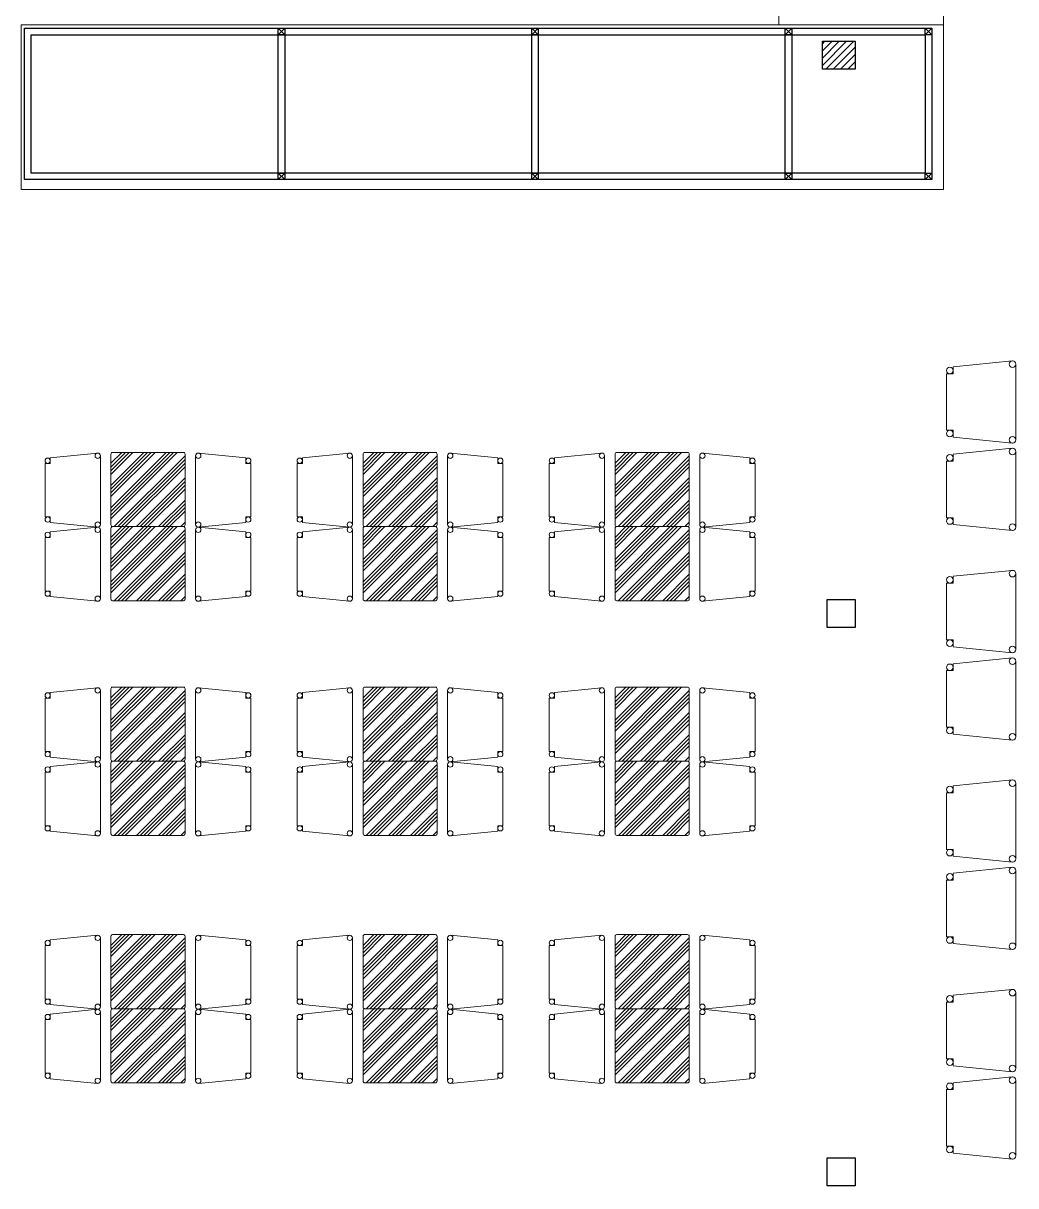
# Model space of a CAD drawing. Header units: centimetres. Extents: x 131563 to 145359, y 24878 to 28066.
# Drawn here: x 139963 to 140566, y 25995 to 26701 of the extents above; entities that cross this region are included whole.
import ezdxf

# ---------------------------------------------------------------- set-up
doc = ezdxf.new("R2010")
doc.units = ezdxf.units.CM
doc.header["$LTSCALE"] = 10
doc.header["$MEASUREMENT"] = 0
doc.layers.add('ARK_AHŞAP', color=45, linetype='Continuous', lineweight=15)
doc.layers.add('ARK_METAL', color=252, linetype='Continuous', lineweight=15)
for name, color, linetype in [('Kıtc-002 Çizgi', 7, 'Continuous'), ('Kıtc-040 Detay', 7, 'Continuous'), ('LP-DIMENSION_INT_100', 51, 'Continuous'), ('S2000-002 Çizgi', 7, 'Continuous')]:
    doc.layers.add(name, color=color, linetype=linetype)

# ---------------------------------------------------------------- blocks, each defined once
blk = doc.blocks.new('A$C14D17327')
at = {"layer": 'Kıtc-002 Çizgi', "color": 1, "elevation": 0}
blk.add_lwpolyline([(0, 4), (4, 4), (4, 0), (0, 0)], close=True, dxfattribs=at)
for points in [[(0, 4), (4, 0)], [(0, 0), (4, 4)]]:
    blk.add_lwpolyline(points, dxfattribs=at)

msp = doc.modelspace()

# ---------------------------------------------------------------- hatches: boundary and pattern name
at = {"layer": 'ARK_METAL'}
h = msp.add_hatch(dxfattribs=at)
h.set_pattern_fill('ANSI34', color=256, scale=0.5, angle=540)
h.set_pattern_definition([(225, (357974.718, -6015.64), (6.7351921, -6.7351921), []), (225, (357972.473, -6015.64), (6.7351921, -6.7351921), []), (225, (357970.228, -6015.64), (6.7351921, -6.7351921), []), (225, (357967.983, -6015.64), (6.7351921, -6.7351921), [])])
h.paths.add_polyline_path([(140017.53, 26440.45, 0.414214), (140016.53, 26439.45), (140016.53, 26396.45, 0.414214), (140017.53, 26395.45), (140060.53, 26395.45, 0.414214), (140061.53, 26396.45), (140061.53, 26439.45, 0.414214), (140060.53, 26440.45)])
h = msp.add_hatch(dxfattribs=at)
h.set_pattern_fill('ANSI34', color=256, scale=0.5, angle=540)
h.set_pattern_definition([(225, (358127.783, -6015.64), (6.7351921, -6.7351921), []), (225, (358125.538, -6015.64), (6.7351921, -6.7351921), []), (225, (358123.293, -6015.64), (6.7351921, -6.7351921), []), (225, (358121.048, -6015.64), (6.7351921, -6.7351921), [])])
h.paths.add_polyline_path([(140170.6, 26440.45, 0.414214), (140169.6, 26439.45), (140169.6, 26396.45, 0.414214), (140170.6, 26395.45), (140213.6, 26395.45, 0.414214), (140214.6, 26396.45), (140214.6, 26439.45, 0.414214), (140213.6, 26440.45)])
h = msp.add_hatch(dxfattribs=at)
h.set_pattern_fill('ANSI34', color=256, scale=0.5, angle=540)
h.set_pattern_definition([(225, (358280.849, -6015.64), (6.7351921, -6.7351921), []), (225, (358278.604, -6015.64), (6.7351921, -6.7351921), []), (225, (358276.3585, -6015.64), (6.7351921, -6.7351921), []), (225, (358274.113, -6015.64), (6.7351921, -6.7351921), [])])
h.paths.add_polyline_path([(140323.66, 26440.45, 0.414214), (140322.66, 26439.45), (140322.66, 26396.45, 0.414214), (140323.66, 26395.45), (140366.66, 26395.45, 0.414214), (140367.66, 26396.45), (140367.66, 26439.45, 0.414214), (140366.66, 26440.45)])
h = msp.add_hatch(dxfattribs=at)
h.set_pattern_fill('ANSI34', color=256, scale=0.5, angle=540)
h.set_pattern_definition([(225, (357974.718, -6060.64), (6.7351921, -6.7351921), []), (225, (357972.473, -6060.64), (6.7351921, -6.7351921), []), (225, (357970.228, -6060.64), (6.7351921, -6.7351921), []), (225, (357967.983, -6060.64), (6.7351921, -6.7351921), [])])
h.paths.add_polyline_path([(140017.53, 26395.45, 0.414214), (140016.53, 26394.45), (140016.53, 26351.45, 0.414214), (140017.53, 26350.45), (140060.53, 26350.45, 0.414214), (140061.53, 26351.45), (140061.53, 26394.45, 0.414214), (140060.53, 26395.45)])
h = msp.add_hatch(dxfattribs=at)
h.set_pattern_fill('ANSI34', color=256, scale=0.5, angle=540)
h.set_pattern_definition([(225, (358127.783, -6060.64), (6.7351921, -6.7351921), []), (225, (358125.538, -6060.64), (6.7351921, -6.7351921), []), (225, (358123.293, -6060.64), (6.7351921, -6.7351921), []), (225, (358121.048, -6060.64), (6.7351921, -6.7351921), [])])
h.paths.add_polyline_path([(140170.6, 26395.45, 0.414214), (140169.6, 26394.45), (140169.6, 26351.45, 0.414214), (140170.6, 26350.45), (140213.6, 26350.45, 0.414214), (140214.6, 26351.45), (140214.6, 26394.45, 0.414214), (140213.6, 26395.45)])
h = msp.add_hatch(dxfattribs=at)
h.set_pattern_fill('ANSI34', color=256, scale=0.5, angle=540)
h.set_pattern_definition([(225, (358280.849, -6060.64), (6.7351921, -6.7351921), []), (225, (358278.604, -6060.64), (6.7351921, -6.7351921), []), (225, (358276.3585, -6060.64), (6.7351921, -6.7351921), []), (225, (358274.113, -6060.64), (6.7351921, -6.7351921), [])])
h.paths.add_polyline_path([(140323.66, 26395.45, 0.414214), (140322.66, 26394.45), (140322.66, 26351.45, 0.414214), (140323.66, 26350.45), (140366.66, 26350.45, 0.414214), (140367.66, 26351.45), (140367.66, 26394.45, 0.414214), (140366.66, 26395.45)])
h = msp.add_hatch(dxfattribs=at)
h.set_pattern_fill('ANSI34', color=256, scale=0.5, angle=540)
h.set_pattern_definition([(225, (357974.718, -6158.147), (6.7351921, -6.7351921), []), (225, (357972.473, -6158.147), (6.7351921, -6.7351921), []), (225, (357970.228, -6158.147), (6.7351921, -6.7351921), []), (225, (357967.983, -6158.147), (6.7351921, -6.7351921), [])])
h.paths.add_polyline_path([(140017.53, 26297.95, 0.414214), (140016.53, 26296.95), (140016.53, 26253.95, 0.414214), (140017.53, 26252.95), (140060.53, 26252.95, 0.414214), (140061.53, 26253.95), (140061.53, 26296.95, 0.414214), (140060.53, 26297.95)])
h = msp.add_hatch(dxfattribs=at)
h.set_pattern_fill('ANSI34', color=256, scale=0.5, angle=540)
h.set_pattern_definition([(225, (358127.783, -6158.147), (6.7351921, -6.7351921), []), (225, (358125.538, -6158.147), (6.7351921, -6.7351921), []), (225, (358123.293, -6158.147), (6.7351921, -6.7351921), []), (225, (358121.048, -6158.147), (6.7351921, -6.7351921), [])])
h.paths.add_polyline_path([(140170.6, 26297.95, 0.414214), (140169.6, 26296.95), (140169.6, 26253.95, 0.414214), (140170.6, 26252.95), (140213.6, 26252.95, 0.414214), (140214.6, 26253.95), (140214.6, 26296.95, 0.414214), (140213.6, 26297.95)])
h = msp.add_hatch(dxfattribs=at)
h.set_pattern_fill('ANSI34', color=256, scale=0.5, angle=540)
h.set_pattern_definition([(225, (358280.849, -6158.147), (6.7351921, -6.7351921), []), (225, (358278.604, -6158.147), (6.7351921, -6.7351921), []), (225, (358276.3585, -6158.147), (6.7351921, -6.7351921), []), (225, (358274.113, -6158.147), (6.7351921, -6.7351921), [])])
h.paths.add_polyline_path([(140323.66, 26297.95, 0.414214), (140322.66, 26296.95), (140322.66, 26253.95, 0.414214), (140323.66, 26252.95), (140366.66, 26252.95, 0.414214), (140367.66, 26253.95), (140367.66, 26296.95, 0.414214), (140366.66, 26297.95)])
h = msp.add_hatch(dxfattribs=at)
h.set_pattern_fill('ANSI34', color=256, scale=0.5, angle=540)
h.set_pattern_definition([(225, (357974.718, -6203.147), (6.7351921, -6.7351921), []), (225, (357972.473, -6203.147), (6.7351921, -6.7351921), []), (225, (357970.228, -6203.147), (6.7351921, -6.7351921), []), (225, (357967.983, -6203.147), (6.7351921, -6.7351921), [])])
h.paths.add_polyline_path([(140017.53, 26252.95, 0.414214), (140016.53, 26251.95), (140016.53, 26208.95, 0.414214), (140017.53, 26207.95), (140060.53, 26207.95, 0.414214), (140061.53, 26208.95), (140061.53, 26251.95, 0.414214), (140060.53, 26252.95)])
h = msp.add_hatch(dxfattribs=at)
h.set_pattern_fill('ANSI34', color=256, scale=0.5, angle=540)
h.set_pattern_definition([(225, (358127.783, -6203.147), (6.7351921, -6.7351921), []), (225, (358125.538, -6203.147), (6.7351921, -6.7351921), []), (225, (358123.293, -6203.147), (6.7351921, -6.7351921), []), (225, (358121.048, -6203.147), (6.7351921, -6.7351921), [])])
h.paths.add_polyline_path([(140170.6, 26252.95, 0.414214), (140169.6, 26251.95), (140169.6, 26208.95, 0.414214), (140170.6, 26207.95), (140213.6, 26207.95, 0.414214), (140214.6, 26208.95), (140214.6, 26251.95, 0.414214), (140213.6, 26252.95)])
h = msp.add_hatch(dxfattribs=at)
h.set_pattern_fill('ANSI34', color=256, scale=0.5, angle=540)
h.set_pattern_definition([(225, (358280.849, -6203.147), (6.7351921, -6.7351921), []), (225, (358278.604, -6203.147), (6.7351921, -6.7351921), []), (225, (358276.3585, -6203.147), (6.7351921, -6.7351921), []), (225, (358274.113, -6203.147), (6.7351921, -6.7351921), [])])
h.paths.add_polyline_path([(140323.66, 26252.95, 0.414214), (140322.66, 26251.95), (140322.66, 26208.95, 0.414214), (140323.66, 26207.95), (140366.66, 26207.95, 0.414214), (140367.66, 26208.95), (140367.66, 26251.95, 0.414214), (140366.66, 26252.95)])
h = msp.add_hatch(dxfattribs=at)
h.set_pattern_fill('ANSI34', color=256, scale=0.5, angle=540)
h.set_pattern_definition([(225, (357974.718, -6308.4235), (6.7351921, -6.7351921), []), (225, (357972.473, -6308.4235), (6.7351921, -6.7351921), []), (225, (357970.228, -6308.4235), (6.7351921, -6.7351921), []), (225, (357967.983, -6308.4235), (6.7351921, -6.7351921), [])])
h.paths.add_polyline_path([(140017.53, 26147.67, 0.414214), (140016.53, 26146.67), (140016.53, 26103.67, 0.414214), (140017.53, 26102.67), (140060.53, 26102.67, 0.414214), (140061.53, 26103.67), (140061.53, 26146.67, 0.414214), (140060.53, 26147.67)])
h = msp.add_hatch(dxfattribs=at)
h.set_pattern_fill('ANSI34', color=256, scale=0.5, angle=540)
h.set_pattern_definition([(225, (358127.783, -6308.4235), (6.7351921, -6.7351921), []), (225, (358125.538, -6308.4235), (6.7351921, -6.7351921), []), (225, (358123.293, -6308.4235), (6.7351921, -6.7351921), []), (225, (358121.048, -6308.4235), (6.7351921, -6.7351921), [])])
h.paths.add_polyline_path([(140170.6, 26147.67, 0.414214), (140169.6, 26146.67), (140169.6, 26103.67, 0.414214), (140170.6, 26102.67), (140213.6, 26102.67, 0.414214), (140214.6, 26103.67), (140214.6, 26146.67, 0.414214), (140213.6, 26147.67)])
h = msp.add_hatch(dxfattribs=at)
h.set_pattern_fill('ANSI34', color=256, scale=0.5, angle=540)
h.set_pattern_definition([(225, (358280.849, -6308.4235), (6.7351921, -6.7351921), []), (225, (358278.604, -6308.4235), (6.7351921, -6.7351921), []), (225, (358276.3585, -6308.4235), (6.7351921, -6.7351921), []), (225, (358274.113, -6308.4235), (6.7351921, -6.7351921), [])])
h.paths.add_polyline_path([(140323.66, 26147.67, 0.414214), (140322.66, 26146.67), (140322.66, 26103.67, 0.414214), (140323.66, 26102.67), (140366.66, 26102.67, 0.414214), (140367.66, 26103.67), (140367.66, 26146.67, 0.414214), (140366.66, 26147.67)])
h = msp.add_hatch(dxfattribs=at)
h.set_pattern_fill('ANSI34', color=256, scale=0.5, angle=540)
h.set_pattern_definition([(225, (357974.718, -6353.4235), (6.7351921, -6.7351921), []), (225, (357972.473, -6353.4235), (6.7351921, -6.7351921), []), (225, (357970.228, -6353.4235), (6.7351921, -6.7351921), []), (225, (357967.983, -6353.4235), (6.7351921, -6.7351921), [])])
h.paths.add_polyline_path([(140017.53, 26102.67, 0.414214), (140016.53, 26101.67), (140016.53, 26058.67, 0.414214), (140017.53, 26057.67), (140060.53, 26057.67, 0.414214), (140061.53, 26058.67), (140061.53, 26101.67, 0.414214), (140060.53, 26102.67)])
h = msp.add_hatch(dxfattribs=at)
h.set_pattern_fill('ANSI34', color=256, scale=0.5, angle=540)
h.set_pattern_definition([(225, (358127.783, -6353.4235), (6.7351921, -6.7351921), []), (225, (358125.538, -6353.4235), (6.7351921, -6.7351921), []), (225, (358123.293, -6353.4235), (6.7351921, -6.7351921), []), (225, (358121.048, -6353.4235), (6.7351921, -6.7351921), [])])
h.paths.add_polyline_path([(140170.6, 26102.67, 0.414214), (140169.6, 26101.67), (140169.6, 26058.67, 0.414214), (140170.6, 26057.67), (140213.6, 26057.67, 0.414214), (140214.6, 26058.67), (140214.6, 26101.67, 0.414214), (140213.6, 26102.67)])
h = msp.add_hatch(dxfattribs=at)
h.set_pattern_fill('ANSI34', color=256, scale=0.5, angle=540)
h.set_pattern_definition([(225, (358280.849, -6353.4235), (6.7351921, -6.7351921), []), (225, (358278.604, -6353.4235), (6.7351921, -6.7351921), []), (225, (358276.3585, -6353.4235), (6.7351921, -6.7351921), []), (225, (358274.113, -6353.4235), (6.7351921, -6.7351921), [])])
h.paths.add_polyline_path([(140323.66, 26102.67, 0.414214), (140322.66, 26101.67), (140322.66, 26058.67, 0.414214), (140323.66, 26057.67), (140366.66, 26057.67, 0.414214), (140367.66, 26058.67), (140367.66, 26101.67, 0.414214), (140366.66, 26102.67)])
at = {"layer": 'LP-DIMENSION_INT_100'}
h = msp.add_hatch(dxfattribs=at)
h.set_pattern_fill('ANSI31', color=252, scale=25)
h.set_pattern_definition([(45, (7083.929, 0), (-2.20970869, 2.20970869), [])])
h.paths.add_polyline_path([(140468.54, 26690.15), (140448.54, 26690.15), (140448.54, 26673.15), (140468.54, 26673.15)])
h.paths.add_polyline_path([(140468.54, 27013.15), (140451.54, 27013.15), (140451.54, 26996.15), (140468.54, 26996.15)])
h.paths.add_polyline_path([(140468.54, 27353.15), (140451.54, 27353.15), (140451.54, 27336.15), (140468.54, 27336.15)])

# ---------------------------------------------------------------- linework, layer by layer
at = {"layer": 'ARK_AHŞAP'}
for points in [[(140422.04, 27367.15), (140522.04, 27367.15), (140522.04, 26700.15), (140422.04, 26700.15)], [(139962.04, 26600.15), (140522.04, 26600.15), (140522.04, 26700.15), (139962.04, 26700.15)]]:
    msp.add_lwpolyline(points, close=True, dxfattribs=at)
for centre, radius in [((140563.97, 26494.1), 2), ((140525.97, 26490.3), 2), ((140525.97, 26451.91), 2), ((140563.97, 26448.1), 2), ((140008.52, 26438.48), 1.6), ((140069.55, 26438.48), 1.6), ((140161.58, 26438.48), 1.6), ((140222.61, 26438.48), 1.6), ((140314.65, 26438.48), 1.6), ((140375.68, 26438.48), 1.6), ((140525.97, 26437.23), 2), ((140563.97, 26441.03), 2), ((139978.12, 26435.44), 1.6), ((140099.95, 26435.44), 1.6), ((140131.18, 26435.44), 1.6), ((140253.01, 26435.44), 1.6), ((140284.25, 26435.44), 1.6), ((140406.08, 26435.44), 1.6), ((139978.12, 26399.72), 1.6), ((140008.52, 26396.68), 1.6), ((140069.55, 26396.68), 1.6), ((140099.95, 26399.72), 1.6), ((140131.18, 26399.72), 1.6), ((140161.58, 26396.68), 1.6), ((140222.61, 26396.68), 1.6), ((140253.01, 26399.72), 1.6), ((140284.25, 26399.72), 1.6), ((140314.65, 26396.68), 1.6), ((140375.68, 26396.68), 1.6), ((140406.08, 26399.72), 1.6), ((140525.97, 26398.84), 2), ((140563.97, 26395.03), 2), ((140563.97, 26395.03), 2), ((139978.12, 26390.44), 1.6), ((140008.52, 26393.48), 1.6), ((140069.55, 26393.48), 1.6), ((140099.95, 26390.44), 1.6), ((140131.18, 26390.44), 1.6), ((140161.58, 26393.48), 1.6), ((140222.61, 26393.48), 1.6), ((140253.01, 26390.44), 1.6), ((140284.25, 26390.44), 1.6), ((140314.65, 26393.48), 1.6), ((140375.68, 26393.48), 1.6), ((140406.08, 26390.44), 1.6), ((140563.97, 26366.87), 2), ((140525.97, 26363.07), 2), ((139978.12, 26354.72), 1.6), ((140099.95, 26354.72), 1.6), ((140131.18, 26354.72), 1.6), ((140253.01, 26354.72), 1.6), ((140284.25, 26354.72), 1.6), ((140406.08, 26354.72), 1.6), ((140008.52, 26351.68), 1.6), ((140069.55, 26351.68), 1.6), ((140161.58, 26351.68), 1.6), ((140222.61, 26351.68), 1.6), ((140314.65, 26351.68), 1.6), ((140375.68, 26351.68), 1.6), ((140525.97, 26324.67), 2), ((140563.97, 26320.87), 2), ((140525.97, 26310), 2), ((140563.97, 26313.8), 2), ((140008.52, 26295.97), 1.6), ((140069.55, 26295.97), 1.6), ((140161.58, 26295.97), 1.6), ((140222.61, 26295.97), 1.6), ((140314.65, 26295.97), 1.6), ((140375.68, 26295.97), 1.6), ((139978.12, 26292.93), 1.6), ((140099.95, 26292.93), 1.6), ((140131.18, 26292.93), 1.6), ((140253.01, 26292.93), 1.6), ((140284.25, 26292.93), 1.6), ((140406.08, 26292.93), 1.6), ((140525.97, 26271.61), 2), ((140563.97, 26267.8), 2), ((140563.97, 26267.8), 2), ((139978.12, 26257.21), 1.6), ((140008.52, 26254.17), 1.6), ((140069.55, 26254.17), 1.6), ((140099.95, 26257.21), 1.6), ((140131.18, 26257.21), 1.6), ((140161.58, 26254.17), 1.6), ((140222.61, 26254.17), 1.6), ((140253.01, 26257.21), 1.6), ((140284.25, 26257.21), 1.6), ((140314.65, 26254.17), 1.6), ((140375.68, 26254.17), 1.6), ((140406.08, 26257.21), 1.6), ((139978.12, 26247.93), 1.6), ((140008.52, 26250.97), 1.6), ((140069.55, 26250.97), 1.6), ((140099.95, 26247.93), 1.6), ((140131.18, 26247.93), 1.6), ((140161.58, 26250.97), 1.6), ((140222.61, 26250.97), 1.6), ((140253.01, 26247.93), 1.6), ((140284.25, 26247.93), 1.6), ((140314.65, 26250.97), 1.6), ((140375.68, 26250.97), 1.6), ((140406.08, 26247.93), 1.6), ((140563.97, 26239.64), 2), ((140525.97, 26235.84), 2), ((139978.12, 26212.21), 1.6), ((140099.95, 26212.21), 1.6), ((140131.18, 26212.21), 1.6), ((140253.01, 26212.21), 1.6), ((140284.25, 26212.21), 1.6), ((140406.08, 26212.21), 1.6), ((140008.52, 26209.17), 1.6), ((140069.55, 26209.17), 1.6), ((140161.58, 26209.17), 1.6), ((140222.61, 26209.17), 1.6), ((140314.65, 26209.17), 1.6), ((140375.68, 26209.17), 1.6), ((140525.97, 26197.44), 2), ((140563.97, 26193.64), 2), ((140525.97, 26182.77), 2), ((140563.97, 26186.57), 2), ((139978.12, 26142.65), 1.6), ((140008.52, 26145.69), 1.6), ((140069.55, 26145.69), 1.6), ((140099.95, 26142.65), 1.6), ((140131.18, 26142.65), 1.6), ((140161.58, 26145.69), 1.6), ((140222.61, 26145.69), 1.6), ((140253.01, 26142.65), 1.6), ((140284.25, 26142.65), 1.6), ((140314.65, 26145.69), 1.6), ((140375.68, 26145.69), 1.6), ((140406.08, 26142.65), 1.6), ((140525.97, 26144.37), 2), ((140563.97, 26140.57), 2), ((140563.97, 26140.57), 2), ((140563.97, 26112.41), 2), ((139978.12, 26106.94), 1.6), ((140099.95, 26106.94), 1.6), ((140131.18, 26106.94), 1.6), ((140253.01, 26106.94), 1.6), ((140284.25, 26106.94), 1.6), ((140406.08, 26106.94), 1.6), ((140525.97, 26108.61), 2), ((140008.52, 26103.89), 1.6), ((140008.52, 26100.69), 1.6), ((140069.55, 26103.89), 1.6), ((140069.55, 26100.69), 1.6), ((140161.58, 26103.89), 1.6), ((140161.58, 26100.69), 1.6), ((140222.61, 26103.89), 1.6), ((140222.61, 26100.69), 1.6), ((140314.65, 26103.89), 1.6), ((140314.65, 26100.69), 1.6), ((140375.68, 26103.89), 1.6), ((140375.68, 26100.69), 1.6), ((139978.12, 26097.65), 1.6), ((140099.95, 26097.65), 1.6), ((140131.18, 26097.65), 1.6), ((140253.01, 26097.65), 1.6), ((140284.25, 26097.65), 1.6), ((140406.08, 26097.65), 1.6), ((140525.97, 26070.21), 2), ((140563.97, 26066.41), 2), ((139978.12, 26061.94), 1.6), ((140008.52, 26058.89), 1.6), ((140069.55, 26058.89), 1.6), ((140099.95, 26061.94), 1.6), ((140131.18, 26061.94), 1.6), ((140161.58, 26058.89), 1.6), ((140222.61, 26058.89), 1.6), ((140253.01, 26061.94), 1.6), ((140284.25, 26061.94), 1.6), ((140314.65, 26058.89), 1.6), ((140375.68, 26058.89), 1.6), ((140406.08, 26061.94), 1.6), ((140525.97, 26055.54), 2), ((140563.97, 26059.34), 2), ((140525.97, 26017.14), 2), ((140563.97, 26013.34), 2), ((140563.97, 26013.34), 2)]:
    msp.add_circle(centre, radius, dxfattribs=at)
at = {"layer": 'ARK_METAL'}
for p, q in [((140527.97, 26492.5), (140563.77, 26496.09)), ((140523.97, 26471.1), (140523.97, 26488.3)), ((140523.97, 26453.91), (140523.97, 26488.3)), ((140523.97, 26488.3), (140527.97, 26488.3)), ((140527.97, 26488.3), (140527.97, 26492.5)), ((140565.97, 26494.1), (140565.97, 26448.1)), ((140523.97, 26453.91), (140527.97, 26453.91)), ((140527.97, 26453.91), (140527.97, 26449.7)), ((140527.97, 26449.7), (140563.77, 26446.11)), ((139979.72, 26437.2), (140008.36, 26440.07)), ((140098.35, 26437.2), (140069.71, 26440.07)), ((140132.78, 26437.2), (140161.42, 26440.07)), ((140251.41, 26437.2), (140222.77, 26440.07)), ((140285.85, 26437.2), (140314.49, 26440.07)), ((140404.48, 26437.2), (140375.84, 26440.07)), ((140527.97, 26439.44), (140563.77, 26443.02)), ((140527.97, 26435.23), (140527.97, 26439.44)), ((140565.97, 26441.03), (140565.97, 26395.03)), ((139976.52, 26433.84), (139976.52, 26401.32)), ((139976.52, 26433.84), (139979.72, 26433.84)), ((139979.72, 26433.84), (139979.72, 26437.2)), ((140010.12, 26396.68), (140010.12, 26438.48)), ((140067.95, 26396.68), (140067.95, 26438.48)), ((140098.35, 26433.84), (140098.35, 26437.2)), ((140101.55, 26433.84), (140098.35, 26433.84)), ((140101.55, 26433.84), (140101.55, 26401.32)), ((140129.58, 26433.84), (140129.58, 26401.32)), ((140129.58, 26433.84), (140132.78, 26433.84)), ((140132.78, 26433.84), (140132.78, 26437.2)), ((140163.18, 26396.68), (140163.18, 26438.48)), ((140221.01, 26396.68), (140221.01, 26438.48)), ((140251.41, 26433.84), (140251.41, 26437.2)), ((140254.61, 26433.84), (140251.41, 26433.84)), ((140254.61, 26433.84), (140254.61, 26401.32)), ((140282.65, 26433.84), (140282.65, 26401.32)), ((140282.65, 26433.84), (140285.85, 26433.84)), ((140285.85, 26433.84), (140285.85, 26437.2)), ((140316.25, 26396.68), (140316.25, 26438.48)), ((140374.08, 26396.68), (140374.08, 26438.48)), ((140404.48, 26433.84), (140404.48, 26437.2)), ((140407.68, 26433.84), (140404.48, 26433.84)), ((140407.68, 26433.84), (140407.68, 26401.32)), ((140523.97, 26418.03), (140523.97, 26435.23)), ((140523.97, 26400.84), (140523.97, 26435.23)), ((140523.97, 26435.23), (140527.97, 26435.23)), ((139976.52, 26415.08), (139976.52, 26401.32)), ((140101.55, 26415.08), (140101.55, 26401.32)), ((140129.58, 26415.08), (140129.58, 26401.32)), ((140254.61, 26415.08), (140254.61, 26401.32)), ((140282.65, 26415.08), (140282.65, 26401.32)), ((140407.68, 26415.08), (140407.68, 26401.32)), ((139976.52, 26401.32), (139979.72, 26401.32)), ((139979.72, 26401.32), (139979.72, 26397.96)), ((139979.72, 26397.96), (140008.36, 26395.08)), ((140098.35, 26397.96), (140069.71, 26395.08)), ((140098.35, 26401.32), (140098.35, 26397.96)), ((140101.55, 26401.32), (140098.35, 26401.32)), ((140129.58, 26401.32), (140132.78, 26401.32)), ((140132.78, 26401.32), (140132.78, 26397.96)), ((140132.78, 26397.96), (140161.42, 26395.08)), ((140251.41, 26397.96), (140222.77, 26395.08)), ((140251.41, 26401.32), (140251.41, 26397.96)), ((140254.61, 26401.32), (140251.41, 26401.32)), ((140282.65, 26401.32), (140285.85, 26401.32)), ((140285.85, 26401.32), (140285.85, 26397.96)), ((140285.85, 26397.96), (140314.49, 26395.08)), ((140404.48, 26397.96), (140375.84, 26395.08)), ((140404.48, 26401.32), (140404.48, 26397.96)), ((140407.68, 26401.32), (140404.48, 26401.32)), ((140523.97, 26400.84), (140527.97, 26400.84)), ((140527.97, 26400.84), (140527.97, 26396.63)), ((140527.97, 26396.63), (140563.77, 26393.04)), ((139979.72, 26392.2), (140008.36, 26395.07)), ((139979.72, 26388.84), (139979.72, 26392.2)), ((140010.12, 26351.68), (140010.12, 26393.48)), ((140067.95, 26351.68), (140067.95, 26393.48)), ((140098.35, 26392.2), (140069.71, 26395.07)), ((140098.35, 26388.84), (140098.35, 26392.2)), ((140132.78, 26392.2), (140161.42, 26395.07)), ((140132.78, 26388.84), (140132.78, 26392.2)), ((140163.18, 26351.68), (140163.18, 26393.48)), ((140221.01, 26351.68), (140221.01, 26393.48)), ((140251.41, 26392.2), (140222.77, 26395.07)), ((140251.41, 26388.84), (140251.41, 26392.2)), ((140285.85, 26392.2), (140314.49, 26395.07)), ((140285.85, 26388.84), (140285.85, 26392.2)), ((140316.25, 26351.68), (140316.25, 26393.48)), ((140374.08, 26351.68), (140374.08, 26393.48)), ((140404.48, 26392.2), (140375.84, 26395.07)), ((140404.48, 26388.84), (140404.48, 26392.2)), ((139976.52, 26388.84), (139976.52, 26356.32)), ((139976.52, 26388.84), (139979.72, 26388.84)), ((140101.55, 26388.84), (140098.35, 26388.84)), ((140101.55, 26388.84), (140101.55, 26356.32)), ((140129.58, 26388.84), (140129.58, 26356.32)), ((140129.58, 26388.84), (140132.78, 26388.84)), ((140254.61, 26388.84), (140251.41, 26388.84)), ((140254.61, 26388.84), (140254.61, 26356.32)), ((140282.65, 26388.84), (140282.65, 26356.32)), ((140282.65, 26388.84), (140285.85, 26388.84)), ((140407.68, 26388.84), (140404.48, 26388.84)), ((140407.68, 26388.84), (140407.68, 26356.32)), ((139976.52, 26370.08), (139976.52, 26356.32)), ((140101.55, 26370.08), (140101.55, 26356.32)), ((140129.58, 26370.08), (140129.58, 26356.32)), ((140254.61, 26370.08), (140254.61, 26356.32)), ((140282.65, 26370.08), (140282.65, 26356.32)), ((140407.68, 26370.08), (140407.68, 26356.32)), ((140527.97, 26365.27), (140563.77, 26368.86)), ((140523.97, 26343.87), (140523.97, 26361.07)), ((140523.97, 26326.67), (140523.97, 26361.07)), ((140523.97, 26361.07), (140527.97, 26361.07)), ((140527.97, 26361.07), (140527.97, 26365.27)), ((140565.97, 26366.87), (140565.97, 26320.87)), ((139976.52, 26356.32), (139979.72, 26356.32)), ((139979.72, 26356.32), (139979.72, 26352.96)), ((140098.35, 26356.32), (140098.35, 26352.96)), ((140101.55, 26356.32), (140098.35, 26356.32)), ((140129.58, 26356.32), (140132.78, 26356.32)), ((140132.78, 26356.32), (140132.78, 26352.96)), ((140251.41, 26356.32), (140251.41, 26352.96)), ((140254.61, 26356.32), (140251.41, 26356.32)), ((140282.65, 26356.32), (140285.85, 26356.32)), ((140285.85, 26356.32), (140285.85, 26352.96)), ((140404.48, 26356.32), (140404.48, 26352.96)), ((140407.68, 26356.32), (140404.48, 26356.32)), ((139979.72, 26352.96), (140008.36, 26350.08)), ((140098.35, 26352.96), (140069.71, 26350.08)), ((140132.78, 26352.96), (140161.42, 26350.08)), ((140251.41, 26352.96), (140222.77, 26350.08)), ((140285.85, 26352.96), (140314.49, 26350.08)), ((140404.48, 26352.96), (140375.84, 26350.08)), ((140523.97, 26326.67), (140527.97, 26326.67)), ((140527.97, 26326.67), (140527.97, 26322.47)), ((140527.97, 26322.47), (140563.77, 26318.88)), ((140527.97, 26312.2), (140563.77, 26315.79)), ((140527.97, 26308), (140527.97, 26312.2)), ((140565.97, 26313.8), (140565.97, 26267.8)), ((140523.97, 26290.8), (140523.97, 26308)), ((140523.97, 26273.61), (140523.97, 26308)), ((140523.97, 26308), (140527.97, 26308)), ((139979.72, 26294.69), (140008.36, 26297.56)), ((140098.35, 26294.69), (140069.71, 26297.56)), ((140132.78, 26294.69), (140161.42, 26297.56)), ((140251.41, 26294.69), (140222.77, 26297.56)), ((140285.85, 26294.69), (140314.49, 26297.56)), ((140404.48, 26294.69), (140375.84, 26297.56)), ((139976.52, 26291.33), (139976.52, 26258.81)), ((139976.52, 26291.33), (139979.72, 26291.33)), ((139979.72, 26291.33), (139979.72, 26294.69)), ((140010.12, 26254.17), (140010.12, 26295.97)), ((140067.95, 26254.17), (140067.95, 26295.97)), ((140098.35, 26291.33), (140098.35, 26294.69)), ((140101.55, 26291.33), (140098.35, 26291.33)), ((140101.55, 26291.33), (140101.55, 26258.81)), ((140129.58, 26291.33), (140129.58, 26258.81)), ((140129.58, 26291.33), (140132.78, 26291.33)), ((140132.78, 26291.33), (140132.78, 26294.69)), ((140163.18, 26254.17), (140163.18, 26295.97)), ((140221.01, 26254.17), (140221.01, 26295.97)), ((140251.41, 26291.33), (140251.41, 26294.69)), ((140254.61, 26291.33), (140251.41, 26291.33)), ((140254.61, 26291.33), (140254.61, 26258.81)), ((140282.65, 26291.33), (140282.65, 26258.81)), ((140282.65, 26291.33), (140285.85, 26291.33)), ((140285.85, 26291.33), (140285.85, 26294.69)), ((140316.25, 26254.17), (140316.25, 26295.97)), ((140374.08, 26254.17), (140374.08, 26295.97)), ((140404.48, 26291.33), (140404.48, 26294.69)), ((140407.68, 26291.33), (140404.48, 26291.33)), ((140407.68, 26291.33), (140407.68, 26258.81)), ((139976.52, 26272.57), (139976.52, 26258.81)), ((140101.55, 26272.57), (140101.55, 26258.81)), ((140129.58, 26272.57), (140129.58, 26258.81)), ((140254.61, 26272.57), (140254.61, 26258.81)), ((140282.65, 26272.57), (140282.65, 26258.81)), ((140407.68, 26272.57), (140407.68, 26258.81)), ((140523.97, 26273.61), (140527.97, 26273.61)), ((140527.97, 26273.61), (140527.97, 26269.4)), ((140527.97, 26269.4), (140563.77, 26265.81)), ((139976.52, 26258.81), (139979.72, 26258.81)), ((139979.72, 26258.81), (139979.72, 26255.45)), ((139979.72, 26255.45), (140008.36, 26252.58)), ((140098.35, 26255.45), (140069.71, 26252.58)), ((140098.35, 26258.81), (140098.35, 26255.45)), ((140101.55, 26258.81), (140098.35, 26258.81)), ((140129.58, 26258.81), (140132.78, 26258.81)), ((140132.78, 26258.81), (140132.78, 26255.45)), ((140132.78, 26255.45), (140161.42, 26252.58)), ((140251.41, 26255.45), (140222.77, 26252.58)), ((140251.41, 26258.81), (140251.41, 26255.45)), ((140254.61, 26258.81), (140251.41, 26258.81)), ((140282.65, 26258.81), (140285.85, 26258.81)), ((140285.85, 26258.81), (140285.85, 26255.45)), ((140285.85, 26255.45), (140314.49, 26252.58)), ((140404.48, 26255.45), (140375.84, 26252.58)), ((140404.48, 26258.81), (140404.48, 26255.45)), ((140407.68, 26258.81), (140404.48, 26258.81)), ((139979.72, 26249.69), (140008.36, 26252.56)), ((139979.72, 26246.33), (139979.72, 26249.69)), ((140010.12, 26209.17), (140010.12, 26250.97)), ((140067.95, 26209.17), (140067.95, 26250.97)), ((140098.35, 26249.69), (140069.71, 26252.56)), ((140098.35, 26246.33), (140098.35, 26249.69)), ((140132.78, 26249.69), (140161.42, 26252.56)), ((140132.78, 26246.33), (140132.78, 26249.69)), ((140163.18, 26209.17), (140163.18, 26250.97)), ((140221.01, 26209.17), (140221.01, 26250.97)), ((140251.41, 26249.69), (140222.77, 26252.56)), ((140251.41, 26246.33), (140251.41, 26249.69)), ((140285.85, 26249.69), (140314.49, 26252.56)), ((140285.85, 26246.33), (140285.85, 26249.69)), ((140316.25, 26209.17), (140316.25, 26250.97)), ((140374.08, 26209.17), (140374.08, 26250.97)), ((140404.48, 26249.69), (140375.84, 26252.56)), ((140404.48, 26246.33), (140404.48, 26249.69)), ((139976.52, 26246.33), (139976.52, 26213.81)), ((139976.52, 26246.33), (139979.72, 26246.33)), ((140101.55, 26246.33), (140098.35, 26246.33)), ((140101.55, 26246.33), (140101.55, 26213.81)), ((140129.58, 26246.33), (140129.58, 26213.81)), ((140129.58, 26246.33), (140132.78, 26246.33)), ((140254.61, 26246.33), (140251.41, 26246.33)), ((140254.61, 26246.33), (140254.61, 26213.81)), ((140282.65, 26246.33), (140282.65, 26213.81)), ((140282.65, 26246.33), (140285.85, 26246.33)), ((140407.68, 26246.33), (140404.48, 26246.33)), ((140407.68, 26246.33), (140407.68, 26213.81)), ((140527.97, 26238.04), (140563.77, 26241.63)), ((140523.97, 26216.64), (140523.97, 26233.84)), ((140523.97, 26199.44), (140523.97, 26233.84)), ((140523.97, 26233.84), (140527.97, 26233.84)), ((140527.97, 26233.84), (140527.97, 26238.04)), ((140565.97, 26239.64), (140565.97, 26193.64)), ((139976.52, 26227.57), (139976.52, 26213.81)), ((140101.55, 26227.57), (140101.55, 26213.81)), ((140129.58, 26227.57), (140129.58, 26213.81)), ((140254.61, 26227.57), (140254.61, 26213.81)), ((140282.65, 26227.57), (140282.65, 26213.81)), ((140407.68, 26227.57), (140407.68, 26213.81)), ((139976.52, 26213.81), (139979.72, 26213.81)), ((139979.72, 26213.81), (139979.72, 26210.45)), ((140098.35, 26213.81), (140098.35, 26210.45)), ((140101.55, 26213.81), (140098.35, 26213.81)), ((140129.58, 26213.81), (140132.78, 26213.81)), ((140132.78, 26213.81), (140132.78, 26210.45)), ((140251.41, 26213.81), (140251.41, 26210.45)), ((140254.61, 26213.81), (140251.41, 26213.81)), ((140282.65, 26213.81), (140285.85, 26213.81)), ((140285.85, 26213.81), (140285.85, 26210.45)), ((140404.48, 26213.81), (140404.48, 26210.45)), ((140407.68, 26213.81), (140404.48, 26213.81)), ((139979.72, 26210.45), (140008.36, 26207.58)), ((140098.35, 26210.45), (140069.71, 26207.58)), ((140132.78, 26210.45), (140161.42, 26207.58)), ((140251.41, 26210.45), (140222.77, 26207.58)), ((140285.85, 26210.45), (140314.49, 26207.58)), ((140404.48, 26210.45), (140375.84, 26207.58)), ((140523.97, 26199.44), (140527.97, 26199.44)), ((140527.97, 26199.44), (140527.97, 26195.24)), ((140527.97, 26195.24), (140563.77, 26191.65)), ((140527.97, 26184.97), (140563.77, 26188.56)), ((140527.97, 26180.77), (140527.97, 26184.97)), ((140565.97, 26186.57), (140565.97, 26140.57)), ((140523.97, 26163.57), (140523.97, 26180.77)), ((140523.97, 26146.37), (140523.97, 26180.77)), ((140523.97, 26180.77), (140527.97, 26180.77)), ((139979.72, 26144.41), (140008.36, 26147.29)), ((139979.72, 26141.05), (139979.72, 26144.41)), ((140010.12, 26103.89), (140010.12, 26145.69)), ((140067.95, 26103.89), (140067.95, 26145.69)), ((140098.35, 26144.41), (140069.71, 26147.29)), ((140098.35, 26141.05), (140098.35, 26144.41)), ((140132.78, 26144.41), (140161.42, 26147.29)), ((140132.78, 26141.05), (140132.78, 26144.41)), ((140163.18, 26103.89), (140163.18, 26145.69)), ((140221.01, 26103.89), (140221.01, 26145.69)), ((140251.41, 26144.41), (140222.77, 26147.29)), ((140251.41, 26141.05), (140251.41, 26144.41)), ((140285.85, 26144.41), (140314.49, 26147.29)), ((140285.85, 26141.05), (140285.85, 26144.41)), ((140316.25, 26103.89), (140316.25, 26145.69)), ((140374.08, 26103.89), (140374.08, 26145.69)), ((140404.48, 26144.41), (140375.84, 26147.29)), ((140404.48, 26141.05), (140404.48, 26144.41)), ((140523.97, 26146.37), (140527.97, 26146.37)), ((140527.97, 26146.37), (140527.97, 26142.17)), ((140527.97, 26142.17), (140563.77, 26138.58)), ((139976.52, 26141.05), (139976.52, 26108.54)), ((139976.52, 26141.05), (139979.72, 26141.05)), ((140101.55, 26141.05), (140098.35, 26141.05)), ((140101.55, 26141.05), (140101.55, 26108.54)), ((140129.58, 26141.05), (140129.58, 26108.54)), ((140129.58, 26141.05), (140132.78, 26141.05)), ((140254.61, 26141.05), (140251.41, 26141.05)), ((140254.61, 26141.05), (140254.61, 26108.54)), ((140282.65, 26141.05), (140282.65, 26108.54)), ((140282.65, 26141.05), (140285.85, 26141.05)), ((140407.68, 26141.05), (140404.48, 26141.05)), ((140407.68, 26141.05), (140407.68, 26108.54)), ((139976.52, 26122.29), (139976.52, 26108.54)), ((140101.55, 26122.29), (140101.55, 26108.54)), ((140129.58, 26122.29), (140129.58, 26108.54)), ((140254.61, 26122.29), (140254.61, 26108.54)), ((140282.65, 26122.29), (140282.65, 26108.54)), ((140407.68, 26122.29), (140407.68, 26108.54)), ((140527.97, 26110.81), (140563.77, 26114.4)), ((139976.52, 26108.54), (139979.72, 26108.54)), ((139979.72, 26108.54), (139979.72, 26105.17)), ((140098.35, 26108.54), (140098.35, 26105.17)), ((140101.55, 26108.54), (140098.35, 26108.54)), ((140129.58, 26108.54), (140132.78, 26108.54)), ((140132.78, 26108.54), (140132.78, 26105.17)), ((140251.41, 26108.54), (140251.41, 26105.17)), ((140254.61, 26108.54), (140251.41, 26108.54)), ((140282.65, 26108.54), (140285.85, 26108.54)), ((140285.85, 26108.54), (140285.85, 26105.17)), ((140404.48, 26108.54), (140404.48, 26105.17)), ((140407.68, 26108.54), (140404.48, 26108.54)), ((140527.97, 26106.61), (140527.97, 26110.81)), ((140565.97, 26112.41), (140565.97, 26066.41)), ((139979.72, 26105.17), (140008.36, 26102.3)), ((139979.72, 26099.41), (140008.36, 26102.29)), ((140010.12, 26058.89), (140010.12, 26100.69)), ((140067.95, 26058.89), (140067.95, 26100.69)), ((140098.35, 26105.17), (140069.71, 26102.3)), ((140098.35, 26099.41), (140069.71, 26102.29)), ((140132.78, 26105.17), (140161.42, 26102.3)), ((140132.78, 26099.41), (140161.42, 26102.29)), ((140163.18, 26058.89), (140163.18, 26100.69)), ((140221.01, 26058.89), (140221.01, 26100.69)), ((140251.41, 26105.17), (140222.77, 26102.3)), ((140251.41, 26099.41), (140222.77, 26102.29)), ((140285.85, 26105.17), (140314.49, 26102.3)), ((140285.85, 26099.41), (140314.49, 26102.29)), ((140316.25, 26058.89), (140316.25, 26100.69)), ((140374.08, 26058.89), (140374.08, 26100.69)), ((140404.48, 26105.17), (140375.84, 26102.3)), ((140404.48, 26099.41), (140375.84, 26102.29)), ((140523.97, 26089.41), (140523.97, 26106.61)), ((140523.97, 26072.21), (140523.97, 26106.61)), ((140523.97, 26106.61), (140527.97, 26106.61)), ((139976.52, 26096.05), (139976.52, 26063.54)), ((139976.52, 26096.05), (139979.72, 26096.05)), ((139979.72, 26096.05), (139979.72, 26099.41)), ((140098.35, 26096.05), (140098.35, 26099.41)), ((140101.55, 26096.05), (140098.35, 26096.05)), ((140101.55, 26096.05), (140101.55, 26063.54)), ((140129.58, 26096.05), (140129.58, 26063.54)), ((140129.58, 26096.05), (140132.78, 26096.05)), ((140132.78, 26096.05), (140132.78, 26099.41)), ((140251.41, 26096.05), (140251.41, 26099.41)), ((140254.61, 26096.05), (140251.41, 26096.05)), ((140254.61, 26096.05), (140254.61, 26063.54)), ((140282.65, 26096.05), (140282.65, 26063.54)), ((140282.65, 26096.05), (140285.85, 26096.05)), ((140285.85, 26096.05), (140285.85, 26099.41)), ((140404.48, 26096.05), (140404.48, 26099.41)), ((140407.68, 26096.05), (140404.48, 26096.05)), ((140407.68, 26096.05), (140407.68, 26063.54)), ((139976.52, 26077.29), (139976.52, 26063.54)), ((140101.55, 26077.29), (140101.55, 26063.54)), ((140129.58, 26077.29), (140129.58, 26063.54)), ((140254.61, 26077.29), (140254.61, 26063.54)), ((140282.65, 26077.29), (140282.65, 26063.54)), ((140407.68, 26077.29), (140407.68, 26063.54)), ((140523.97, 26072.21), (140527.97, 26072.21)), ((140527.97, 26072.21), (140527.97, 26068.01)), ((140527.97, 26068.01), (140563.77, 26064.42)), ((139976.52, 26063.54), (139979.72, 26063.54)), ((139979.72, 26063.54), (139979.72, 26060.17)), ((139979.72, 26060.17), (140008.36, 26057.3)), ((140098.35, 26060.17), (140069.71, 26057.3)), ((140098.35, 26063.54), (140098.35, 26060.17)), ((140101.55, 26063.54), (140098.35, 26063.54)), ((140129.58, 26063.54), (140132.78, 26063.54)), ((140132.78, 26063.54), (140132.78, 26060.17)), ((140132.78, 26060.17), (140161.42, 26057.3)), ((140251.41, 26060.17), (140222.77, 26057.3)), ((140251.41, 26063.54), (140251.41, 26060.17)), ((140254.61, 26063.54), (140251.41, 26063.54)), ((140282.65, 26063.54), (140285.85, 26063.54)), ((140285.85, 26063.54), (140285.85, 26060.17)), ((140285.85, 26060.17), (140314.49, 26057.3)), ((140404.48, 26060.17), (140375.84, 26057.3)), ((140404.48, 26063.54), (140404.48, 26060.17)), ((140407.68, 26063.54), (140404.48, 26063.54)), ((140527.97, 26057.74), (140563.77, 26061.33)), ((140527.97, 26053.54), (140527.97, 26057.74)), ((140565.97, 26059.34), (140565.97, 26013.34)), ((140523.97, 26036.34), (140523.97, 26053.54)), ((140523.97, 26019.14), (140523.97, 26053.54)), ((140523.97, 26053.54), (140527.97, 26053.54)), ((140523.97, 26019.14), (140527.97, 26019.14)), ((140527.97, 26019.14), (140527.97, 26014.94)), ((140527.97, 26014.94), (140563.77, 26011.35))]:
    msp.add_line(p, q, dxfattribs=at)
for points in [[(140061.53, 26439.45), (140061.53, 26396.45, -0.414214), (140060.53, 26395.45), (140017.53, 26395.45, -0.414214), (140016.53, 26396.45), (140016.53, 26439.45, -0.414214), (140017.53, 26440.45), (140060.53, 26440.45, -0.414214)], [(140214.6, 26439.45), (140214.6, 26396.45, -0.414214), (140213.6, 26395.45), (140170.6, 26395.45, -0.414214), (140169.6, 26396.45), (140169.6, 26439.45, -0.414214), (140170.6, 26440.45), (140213.6, 26440.45, -0.414214)], [(140367.66, 26439.45), (140367.66, 26396.45, -0.414214), (140366.66, 26395.45), (140323.66, 26395.45, -0.414214), (140322.66, 26396.45), (140322.66, 26439.45, -0.414214), (140323.66, 26440.45), (140366.66, 26440.45, -0.414214)], [(140061.53, 26394.45), (140061.53, 26351.45, -0.414214), (140060.53, 26350.45), (140017.53, 26350.45, -0.414214), (140016.53, 26351.45), (140016.53, 26394.45, -0.414214), (140017.53, 26395.45), (140060.53, 26395.45, -0.414214)], [(140214.6, 26394.45), (140214.6, 26351.45, -0.414214), (140213.6, 26350.45), (140170.6, 26350.45, -0.414214), (140169.6, 26351.45), (140169.6, 26394.45, -0.414214), (140170.6, 26395.45), (140213.6, 26395.45, -0.414214)], [(140367.66, 26394.45), (140367.66, 26351.45, -0.414214), (140366.66, 26350.45), (140323.66, 26350.45, -0.414214), (140322.66, 26351.45), (140322.66, 26394.45, -0.414214), (140323.66, 26395.45), (140366.66, 26395.45, -0.414214)], [(140061.53, 26296.95), (140061.53, 26253.95, -0.414214), (140060.53, 26252.95), (140017.53, 26252.95, -0.414214), (140016.53, 26253.95), (140016.53, 26296.95, -0.414214), (140017.53, 26297.95), (140060.53, 26297.95, -0.414214)], [(140214.6, 26296.95), (140214.6, 26253.95, -0.414214), (140213.6, 26252.95), (140170.6, 26252.95, -0.414214), (140169.6, 26253.95), (140169.6, 26296.95, -0.414214), (140170.6, 26297.95), (140213.6, 26297.95, -0.414214)], [(140367.66, 26296.95), (140367.66, 26253.95, -0.414214), (140366.66, 26252.95), (140323.66, 26252.95, -0.414214), (140322.66, 26253.95), (140322.66, 26296.95, -0.414214), (140323.66, 26297.95), (140366.66, 26297.95, -0.414214)], [(140061.53, 26251.95), (140061.53, 26208.95, -0.414214), (140060.53, 26207.95), (140017.53, 26207.95, -0.414214), (140016.53, 26208.95), (140016.53, 26251.95, -0.414214), (140017.53, 26252.95), (140060.53, 26252.95, -0.414214)], [(140214.6, 26251.95), (140214.6, 26208.95, -0.414214), (140213.6, 26207.95), (140170.6, 26207.95, -0.414214), (140169.6, 26208.95), (140169.6, 26251.95, -0.414214), (140170.6, 26252.95), (140213.6, 26252.95, -0.414214)], [(140367.66, 26251.95), (140367.66, 26208.95, -0.414214), (140366.66, 26207.95), (140323.66, 26207.95, -0.414214), (140322.66, 26208.95), (140322.66, 26251.95, -0.414214), (140323.66, 26252.95), (140366.66, 26252.95, -0.414214)], [(140061.53, 26146.67), (140061.53, 26103.67, -0.414214), (140060.53, 26102.67), (140017.53, 26102.67, -0.414214), (140016.53, 26103.67), (140016.53, 26146.67, -0.414214), (140017.53, 26147.67), (140060.53, 26147.67, -0.414214)], [(140214.6, 26146.67), (140214.6, 26103.67, -0.414214), (140213.6, 26102.67), (140170.6, 26102.67, -0.414214), (140169.6, 26103.67), (140169.6, 26146.67, -0.414214), (140170.6, 26147.67), (140213.6, 26147.67, -0.414214)], [(140367.66, 26146.67), (140367.66, 26103.67, -0.414214), (140366.66, 26102.67), (140323.66, 26102.67, -0.414214), (140322.66, 26103.67), (140322.66, 26146.67, -0.414214), (140323.66, 26147.67), (140366.66, 26147.67, -0.414214)], [(140061.53, 26101.67), (140061.53, 26058.67, -0.414214), (140060.53, 26057.67), (140017.53, 26057.67, -0.414214), (140016.53, 26058.67), (140016.53, 26101.67, -0.414214), (140017.53, 26102.67), (140060.53, 26102.67, -0.414214)], [(140214.6, 26101.67), (140214.6, 26058.67, -0.414214), (140213.6, 26057.67), (140170.6, 26057.67, -0.414214), (140169.6, 26058.67), (140169.6, 26101.67, -0.414214), (140170.6, 26102.67), (140213.6, 26102.67, -0.414214)], [(140367.66, 26101.67), (140367.66, 26058.67, -0.414214), (140366.66, 26057.67), (140323.66, 26057.67, -0.414214), (140322.66, 26058.67), (140322.66, 26101.67, -0.414214), (140323.66, 26102.67), (140366.66, 26102.67, -0.414214)]]:
    msp.add_lwpolyline(points, format="xyb", close=True, dxfattribs=at)
at = {"layer": 'Kıtc-002 Çizgi', "color": 1}
for points in [[(139964.04, 26698.15), (140515.04, 26698.15), (140515.04, 26606.15), (139964.04, 26606.15)], [(140511.04, 26610.15), (139968.04, 26610.15), (139968.04, 26694.15), (140511.04, 26694.15)], [(140118.04, 26694.15), (140122.04, 26694.15), (140122.04, 26610.15), (140118.04, 26610.15)], [(140272.04, 26694.15), (140276.04, 26694.15), (140276.04, 26610.15), (140272.04, 26610.15)], [(140426.04, 26694.15), (140430.04, 26694.15), (140430.04, 26610.15), (140426.04, 26610.15)]]:
    msp.add_lwpolyline(points, close=True, dxfattribs=at)
at = {"layer": 'LP-DIMENSION_INT_100', "color": 2}
for points in [[(140451.54, 26351.15), (140468.54, 26351.15), (140468.54, 26334.15), (140451.54, 26334.15)], [(140451.54, 26012.15), (140468.54, 26012.15), (140468.54, 25995.15), (140451.54, 25995.15)]]:
    msp.add_lwpolyline(points, close=True, dxfattribs=at)
at = {"layer": 'S2000-002 Çizgi'}
msp.add_lwpolyline([(140448.54, 26690.15), (140468.54, 26690.15), (140468.54, 26673.15), (140448.54, 26673.15)], close=True, dxfattribs=at)

# ---------------------------------------------------------------- block references
at = {"layer": 'Kıtc-040 Detay', "rotation": 180}
for p in [(140122.04, 26698.15, 0), (140276.04, 26698.15, 0), (140430.04, 26698.15, 0), (140515.04, 26698.15, 0), (140122.04, 26610.15, 0), (140276.04, 26610.15, 0), (140430.04, 26610.15, 0), (140515.04, 26610.15, 0)]:
    msp.add_blockref('A$C14D17327', p, dxfattribs=at)

doc.saveas('drawing.dxf')
